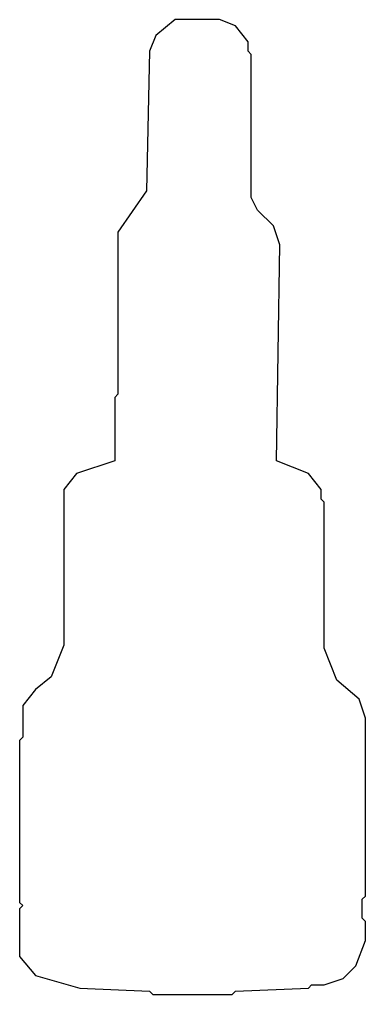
# Model space of a CAD drawing. Header units: metres. Extents: x 155.9 to 175.7, y 4.7 to 60.5.
import ezdxf

# ---------------------------------------------------------------- set-up
doc = ezdxf.new("R2010")
doc.units = ezdxf.units.M

msp = doc.modelspace()

# ---------------------------------------------------------------- linework, layer by layer
msp.add_lwpolyline([(159.334, 5.087), (163.331, 4.905), (163.512, 4.724), (168.054, 4.724), (168.236, 4.905), (172.415, 5.087), (172.597, 5.269), (173.323, 5.269), (174.413, 5.632), (175.14, 6.359), (175.685, 7.812), (175.685, 8.902), (175.503, 9.084), (175.503, 10.174), (175.685, 10.356), (175.685, 20.53), (175.322, 21.62), (174.05, 22.71), (173.323, 24.527), (173.323, 32.884), (173.142, 33.066), (173.142, 33.611), (172.415, 34.519), (170.598, 35.246), (170.78, 47.6), (170.416, 48.69), (169.508, 49.599), (169.145, 50.326), (169.145, 58.501), (168.963, 58.683), (168.963, 59.228), (168.236, 60.136), (167.328, 60.5), (164.784, 60.5), (163.694, 59.591), (163.331, 58.683), (163.149, 50.689), (161.514, 48.327), (161.514, 39.061), (161.332, 38.88), (161.332, 35.246), (159.152, 34.519), (158.425, 33.611), (158.425, 24.709), (157.699, 22.892), (156.79, 22.165), (156.064, 21.257), (156.064, 19.44), (155.882, 19.258), (155.882, 9.992), (156.064, 9.811), (155.882, 9.629), (155.882, 6.904), (156.79, 5.814), (159.334, 5.087)])

doc.saveas('drawing.dxf')
